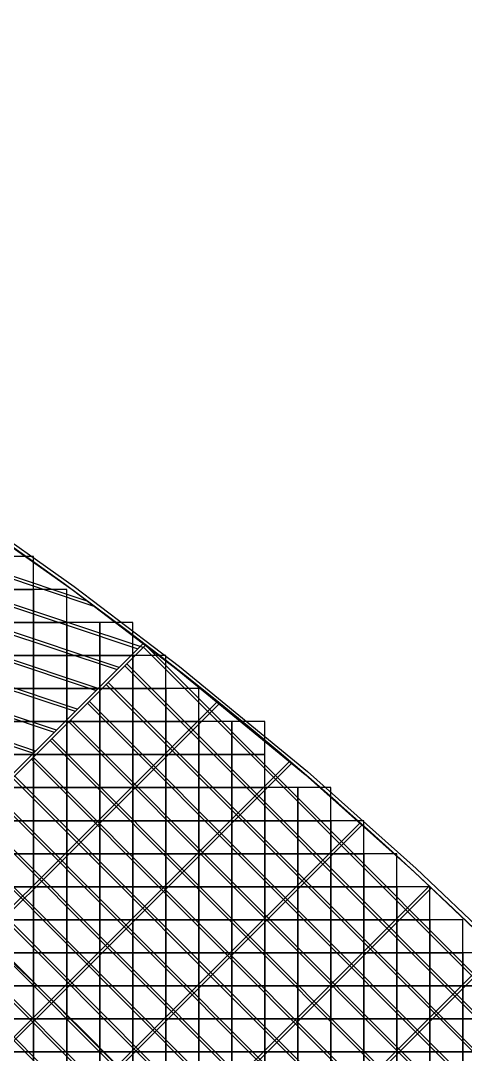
# Model space of a CAD drawing. Extents: x -31693 to 409283, y -98233 to 151957.
# Drawn here: x 123349 to 130080, y 96178 to 111829 of the extents above; entities that cross this region are included whole.
import ezdxf

# ---------------------------------------------------------------- set-up
doc = ezdxf.new("R2010")
doc.units = 0
doc.header["$LTSCALE"] = 1000
doc.header["$MEASUREMENT"] = 0
for name, color, linetype in [('500浮箱', 162, 'Continuous'), ('A-G-VISIBLE', 9, 'Continuous'), ('主龙骨', 4, 'Continuous'), ('边梁（14a槽钢', 3, 'Continuous'), ('龙骨', 10, 'Continuous')]:
    doc.layers.add(name, color=color, linetype=linetype)

# ---------------------------------------------------------------- blocks, each defined once
blk = doc.blocks.new('dasd')
at = {"layer": 'A-G-VISIBLE', "linetype": 'Continuous'}
for centre, radius, start, end in [((-132803.822, 42108.688), 57.677, 29.84645, 67.5516), ((-132803.304, 42112.783), 43.061, 27.6831, 69.1971)]:
    blk.add_arc(centre, radius, start, end, dxfattribs=at)

msp = doc.modelspace()

# ---------------------------------------------------------------- linework, layer by layer
at = {"layer": '500浮箱', "elevation": 2850}
for points in [[(123045, 103216), (123545, 103216), (123545, 103716), (123045, 103716)], [(123045, 102716), (123545, 102716), (123545, 103216), (123045, 103216)], [(123545, 102716), (124045, 102716), (124045, 103216), (123545, 103216)], [(123045, 102216), (123545, 102216), (123545, 102716), (123045, 102716)], [(123545, 102216), (124045, 102216), (124045, 102716), (123545, 102716)], [(124045, 102216), (124545, 102216), (124545, 102716), (124045, 102716)], [(124545, 102216), (125045, 102216), (125045, 102716), (124545, 102716)], [(123045, 101716), (123545, 101716), (123545, 102216), (123045, 102216)], [(123545, 101716), (124045, 101716), (124045, 102216), (123545, 102216)], [(124045, 101716), (124545, 101716), (124545, 102216), (124045, 102216)], [(124545, 101716), (125045, 101716), (125045, 102216), (124545, 102216)], [(125045, 101716), (125545, 101716), (125545, 102216), (125045, 102216)], [(123045, 101216), (123545, 101216), (123545, 101716), (123045, 101716)], [(123545, 101216), (124045, 101216), (124045, 101716), (123545, 101716)], [(124045, 101216), (124545, 101216), (124545, 101716), (124045, 101716)], [(124545, 101216), (125045, 101216), (125045, 101716), (124545, 101716)], [(125045, 101216), (125545, 101216), (125545, 101716), (125045, 101716)], [(125545, 101216), (126045, 101216), (126045, 101716), (125545, 101716)], [(123045, 100716), (123545, 100716), (123545, 101216), (123045, 101216)], [(123545, 100716), (124045, 100716), (124045, 101216), (123545, 101216)], [(124045, 100716), (124545, 100716), (124545, 101216), (124045, 101216)], [(124545, 100716), (125045, 100716), (125045, 101216), (124545, 101216)], [(125045, 100716), (125545, 100716), (125545, 101216), (125045, 101216)], [(125545, 100716), (126045, 100716), (126045, 101216), (125545, 101216)], [(126045, 100716), (126545, 100716), (126545, 101216), (126045, 101216)], [(126545, 100716), (127045, 100716), (127045, 101216), (126545, 101216)], [(123045, 100216), (123545, 100216), (123545, 100716), (123045, 100716)], [(123545, 100216), (124045, 100216), (124045, 100716), (123545, 100716)], [(124045, 100216), (124545, 100216), (124545, 100716), (124045, 100716)], [(124545, 100216), (125045, 100216), (125045, 100716), (124545, 100716)], [(125045, 100216), (125545, 100216), (125545, 100716), (125045, 100716)], [(125545, 100216), (126045, 100216), (126045, 100716), (125545, 100716)], [(126045, 100216), (126545, 100216), (126545, 100716), (126045, 100716)], [(126545, 100216), (127045, 100216), (127045, 100716), (126545, 100716)], [(123045, 99716), (123545, 99716), (123545, 100216), (123045, 100216)], [(123545, 99716), (124045, 99716), (124045, 100216), (123545, 100216)], [(124045, 99716), (124545, 99716), (124545, 100216), (124045, 100216)], [(124545, 99716), (125045, 99716), (125045, 100216), (124545, 100216)], [(125045, 99716), (125545, 99716), (125545, 100216), (125045, 100216)], [(125545, 99716), (126045, 99716), (126045, 100216), (125545, 100216)], [(126045, 99716), (126545, 99716), (126545, 100216), (126045, 100216)], [(126545, 99716), (127045, 99716), (127045, 100216), (126545, 100216)], [(127045, 99716), (127545, 99716), (127545, 100216), (127045, 100216)], [(127545, 99716), (128045, 99716), (128045, 100216), (127545, 100216)], [(123045, 99216), (123545, 99216), (123545, 99716), (123045, 99716)], [(123545, 99216), (124045, 99216), (124045, 99716), (123545, 99716)], [(124045, 99216), (124545, 99216), (124545, 99716), (124045, 99716)], [(124545, 99216), (125045, 99216), (125045, 99716), (124545, 99716)], [(125045, 99216), (125545, 99216), (125545, 99716), (125045, 99716)], [(125545, 99216), (126045, 99216), (126045, 99716), (125545, 99716)], [(126045, 99216), (126545, 99216), (126545, 99716), (126045, 99716)], [(126545, 99216), (127045, 99216), (127045, 99716), (126545, 99716)], [(127045, 99216), (127545, 99216), (127545, 99716), (127045, 99716)], [(127545, 99216), (128045, 99216), (128045, 99716), (127545, 99716)], [(128045, 99216), (128545, 99216), (128545, 99716), (128045, 99716)], [(123045, 98716), (123545, 98716), (123545, 99216), (123045, 99216)], [(123545, 98716), (124045, 98716), (124045, 99216), (123545, 99216)], [(124045, 98716), (124545, 98716), (124545, 99216), (124045, 99216)], [(124545, 98716), (125045, 98716), (125045, 99216), (124545, 99216)], [(125045, 98716), (125545, 98716), (125545, 99216), (125045, 99216)], [(125545, 98716), (126045, 98716), (126045, 99216), (125545, 99216)], [(126045, 98716), (126545, 98716), (126545, 99216), (126045, 99216)], [(126545, 98716), (127045, 98716), (127045, 99216), (126545, 99216)], [(127045, 98716), (127545, 98716), (127545, 99216), (127045, 99216)], [(127545, 98716), (128045, 98716), (128045, 99216), (127545, 99216)], [(128045, 98716), (128545, 98716), (128545, 99216), (128045, 99216)], [(128545, 98716), (129045, 98716), (129045, 99216), (128545, 99216)], [(123045, 98216), (123545, 98216), (123545, 98716), (123045, 98716)], [(123545, 98216), (124045, 98216), (124045, 98716), (123545, 98716)], [(124045, 98216), (124545, 98216), (124545, 98716), (124045, 98716)], [(124545, 98216), (125045, 98216), (125045, 98716), (124545, 98716)], [(125045, 98216), (125545, 98216), (125545, 98716), (125045, 98716)], [(125545, 98216), (126045, 98216), (126045, 98716), (125545, 98716)], [(126045, 98216), (126545, 98216), (126545, 98716), (126045, 98716)], [(126545, 98216), (127045, 98216), (127045, 98716), (126545, 98716)], [(127045, 98216), (127545, 98216), (127545, 98716), (127045, 98716)], [(127545, 98216), (128045, 98216), (128045, 98716), (127545, 98716)], [(128045, 98216), (128545, 98216), (128545, 98716), (128045, 98716)], [(128545, 98216), (129045, 98216), (129045, 98716), (128545, 98716)], [(129045, 98216), (129545, 98216), (129545, 98716), (129045, 98716)], [(123045, 97716), (123545, 97716), (123545, 98216), (123045, 98216)], [(123545, 97716), (124045, 97716), (124045, 98216), (123545, 98216)], [(124045, 97716), (124545, 97716), (124545, 98216), (124045, 98216)], [(124545, 97716), (125045, 97716), (125045, 98216), (124545, 98216)], [(125045, 97716), (125545, 97716), (125545, 98216), (125045, 98216)], [(125545, 97716), (126045, 97716), (126045, 98216), (125545, 98216)], [(126045, 97716), (126545, 97716), (126545, 98216), (126045, 98216)], [(126545, 97716), (127045, 97716), (127045, 98216), (126545, 98216)], [(127045, 97716), (127545, 97716), (127545, 98216), (127045, 98216)], [(127545, 97716), (128045, 97716), (128045, 98216), (127545, 98216)], [(128045, 97716), (128545, 97716), (128545, 98216), (128045, 98216)], [(128545, 97716), (129045, 97716), (129045, 98216), (128545, 98216)], [(129045, 97716), (129545, 97716), (129545, 98216), (129045, 98216)], [(129545, 97716), (130045, 97716), (130045, 98216), (129545, 98216)], [(123045, 97216), (123545, 97216), (123545, 97716), (123045, 97716)], [(123545, 97216), (124045, 97216), (124045, 97716), (123545, 97716)], [(124045, 97216), (124545, 97216), (124545, 97716), (124045, 97716)], [(124545, 97216), (125045, 97216), (125045, 97716), (124545, 97716)], [(125045, 97216), (125545, 97216), (125545, 97716), (125045, 97716)], [(125545, 97216), (126045, 97216), (126045, 97716), (125545, 97716)], [(126045, 97216), (126545, 97216), (126545, 97716), (126045, 97716)], [(126545, 97216), (127045, 97216), (127045, 97716), (126545, 97716)], [(127045, 97216), (127545, 97216), (127545, 97716), (127045, 97716)], [(127545, 97216), (128045, 97216), (128045, 97716), (127545, 97716)], [(128045, 97216), (128545, 97216), (128545, 97716), (128045, 97716)], [(128545, 97216), (129045, 97216), (129045, 97716), (128545, 97716)], [(129045, 97216), (129545, 97216), (129545, 97716), (129045, 97716)], [(129545, 97216), (130045, 97216), (130045, 97716), (129545, 97716)], [(130045, 97216), (130545, 97216), (130545, 97716), (130045, 97716)], [(123045, 96716), (123545, 96716), (123545, 97216), (123045, 97216)], [(123545, 96716), (124045, 96716), (124045, 97216), (123545, 97216)], [(124045, 96716), (124545, 96716), (124545, 97216), (124045, 97216)], [(124545, 96716), (125045, 96716), (125045, 97216), (124545, 97216)], [(125045, 96716), (125545, 96716), (125545, 97216), (125045, 97216)], [(125545, 96716), (126045, 96716), (126045, 97216), (125545, 97216)], [(126045, 96716), (126545, 96716), (126545, 97216), (126045, 97216)], [(126545, 96716), (127045, 96716), (127045, 97216), (126545, 97216)], [(127045, 96716), (127545, 96716), (127545, 97216), (127045, 97216)], [(127545, 96716), (128045, 96716), (128045, 97216), (127545, 97216)], [(128045, 96716), (128545, 96716), (128545, 97216), (128045, 97216)], [(128545, 96716), (129045, 96716), (129045, 97216), (128545, 97216)], [(129045, 96716), (129545, 96716), (129545, 97216), (129045, 97216)], [(129545, 96716), (130045, 96716), (130045, 97216), (129545, 97216)], [(130045, 96716), (130545, 96716), (130545, 97216), (130045, 97216)], [(123045, 96216), (123545, 96216), (123545, 96716), (123045, 96716)], [(123545, 96216), (124045, 96216), (124045, 96716), (123545, 96716)], [(124045, 96216), (124545, 96216), (124545, 96716), (124045, 96716)], [(124545, 96216), (125045, 96216), (125045, 96716), (124545, 96716)], [(125045, 96216), (125545, 96216), (125545, 96716), (125045, 96716)], [(125545, 96216), (126045, 96216), (126045, 96716), (125545, 96716)], [(126045, 96216), (126545, 96216), (126545, 96716), (126045, 96716)], [(126545, 96216), (127045, 96216), (127045, 96716), (126545, 96716)], [(127045, 96216), (127545, 96216), (127545, 96716), (127045, 96716)], [(127545, 96216), (128045, 96216), (128045, 96716), (127545, 96716)], [(128045, 96216), (128545, 96216), (128545, 96716), (128045, 96716)], [(128545, 96216), (129045, 96216), (129045, 96716), (128545, 96716)], [(129045, 96216), (129545, 96216), (129545, 96716), (129045, 96716)], [(129545, 96216), (130045, 96216), (130045, 96716), (129545, 96716)], [(130045, 96216), (130545, 96216), (130545, 96716), (130045, 96716)], [(123045, 95716), (123545, 95716), (123545, 96216), (123045, 96216)], [(123545, 95716), (124045, 95716), (124045, 96216), (123545, 96216)], [(124045, 95716), (124545, 95716), (124545, 96216), (124045, 96216)], [(124545, 95716), (125045, 95716), (125045, 96216), (124545, 96216)], [(125045, 95716), (125545, 95716), (125545, 96216), (125045, 96216)], [(125545, 95716), (126045, 95716), (126045, 96216), (125545, 96216)], [(126045, 95716), (126545, 95716), (126545, 96216), (126045, 96216)], [(126545, 95716), (127045, 95716), (127045, 96216), (126545, 96216)], [(127045, 95716), (127545, 95716), (127545, 96216), (127045, 96216)], [(127545, 95716), (128045, 95716), (128045, 96216), (127545, 96216)], [(128045, 95716), (128545, 95716), (128545, 96216), (128045, 96216)], [(128545, 95716), (129045, 95716), (129045, 96216), (128545, 96216)], [(129045, 95716), (129545, 95716), (129545, 96216), (129045, 96216)], [(129545, 95716), (130045, 95716), (130045, 96216), (129545, 96216)], [(130045, 95716), (130545, 95716), (130545, 96216), (130045, 96216)]]:
    msp.add_lwpolyline(points, close=True, dxfattribs=at)
at = {"layer": '主龙骨', "elevation": 2850}
for points in [[(125202, 102398), (121529, 98731), (121560, 98701), (125237, 102372)], [(126320, 101513), (120529, 95731), (120560, 95701), (126353, 101485)], [(127418, 100611), (119529, 92731), (119560, 92701), (127451, 100583)], [(128484, 99677), (120491, 91692), (120521, 91662), (128516, 99648)], [(129536, 98729), (121529, 90731), (121560, 90701), (129567, 98699)], [(130556, 97749), (122452, 89654), (122483, 89624), (130586, 97719)]]:
    msp.add_lwpolyline(points, dxfattribs=at)
at = {"layer": '边梁（14a槽钢', "elevation": 2850}
for points in [[(104326, 112605), (110955, 110380), (114713, 108807), (117690, 107295), (120339, 105759), (122612, 104283), (124126, 103214), (125718, 102007), (127656, 100416), (129299, 98949), (130419, 97883), (132045, 96216), (134045, 93994)], [(104343, 112660), (110976, 110434), (114738, 108860), (117718, 107346), (120369, 105808), (122645, 104332), (124160, 103261), (125754, 102053), (127693, 100460), (129338, 98992), (130460, 97924), (132087, 96255), (134089, 94032)]]:
    msp.add_lwpolyline(points, dxfattribs=at)
at = {"layer": '龙骨'}
for p, q in [((96390, 112320, 2850), (124455, 102965, 2850)), ((124355, 103040, 2850), (96403, 112358, 2850)), ((96263, 111940, 2850), (125124, 102320, 2850)), ((125201, 102336, 2850), (96276, 111978, 2850)), ((96137, 111561, 2850), (124807, 102004, 2850)), ((96010, 111181, 2850), (124491, 101688, 2850)), ((124523, 101719, 2850), (96023, 111219, 2850)), ((124206, 101403, 2850), (95897, 110840, 2850)), ((95884, 110802, 2850), (124174, 101372, 2850)), ((95757, 110422, 2850), (123858, 101056, 2850)), ((123889, 101087, 2850), (95770, 110460, 2850)), ((95631, 110043, 2850), (123541, 100739, 2850)), ((123573, 100771, 2850), (95644, 110081, 2850)), ((124839, 102035, 2850), (122890, 102685, 2850)), ((135895, 91697, 2850), (125237, 102372, 2850)), ((125209, 102344, 2850), (136072, 91463, 2850)), ((124926, 102061, 2850), (137546, 89421, 2850)), ((137405, 89619, 2850), (124954, 102089, 2850)), ((124642, 101778, 2850), (138568, 87831, 2850)), ((138471, 87985, 2850), (124671, 101807, 2850)), ((124359, 101496, 2850), (139541, 86290, 2850)), ((139444, 86444, 2850), (124388, 101524, 2850)), ((124076, 101213, 2850), (140036, 85228, 2850)), ((140065, 85256, 2850), (124105, 101241, 2850)), ((139782, 84973, 2850), (123822, 100959, 2850)), ((123793, 100930, 2850), (139753, 84945, 2850)), ((123510, 100648, 2850), (139470, 84663, 2850)), ((139499, 84691, 2850), (123538, 100676, 2850)), ((123227, 100365, 2850), (139187, 84380, 2850)), ((139216, 84408, 2850), (123255, 100393, 2850)), ((122944, 100083, 2850), (138904, 84097, 2850)), ((138933, 84126, 2850), (122972, 100111, 2850)), ((122661, 99800, 2850), (138621, 83815, 2850)), ((138650, 83843, 2850), (122689, 99828, 2850)), ((138367, 83560, 2850), (122406, 99546, 2850)), ((122378, 99517, 2850), (138338, 83532, 2850)), ((122095, 99235, 2850), (138055, 83249, 2850)), ((138083, 83278, 2850), (122123, 99263, 2850)), ((121812, 98952, 2850), (137772, 82967, 2850)), ((137800, 82995, 2850), (121840, 98980, 2850)), ((121529, 98669, 2850), (137489, 82684, 2850)), ((137517, 82712, 2850), (121557, 98698, 2850)), ((137234, 82430, 2850), (121385, 98304, 2850)), ((121371, 98262, 2850), (137206, 82401, 2850))]:
    msp.add_line(p, q, dxfattribs=at)
at = {"layer": '龙骨', "elevation": 2850}
msp.add_lwpolyline([(106438, 7751, 0.149253), (137795, 67716, 0.360669), (95631, 110043, 0.058715), (17434, 114815, 3.295268)], format="xyb", dxfattribs=at)

# ---------------------------------------------------------------- block references
at = {"xscale": 1000, "yscale": 1000, "zscale": 1000}
msp.add_blockref('dasd', (132893911, -42052037, 2850), dxfattribs=at)

doc.saveas('drawing.dxf')
